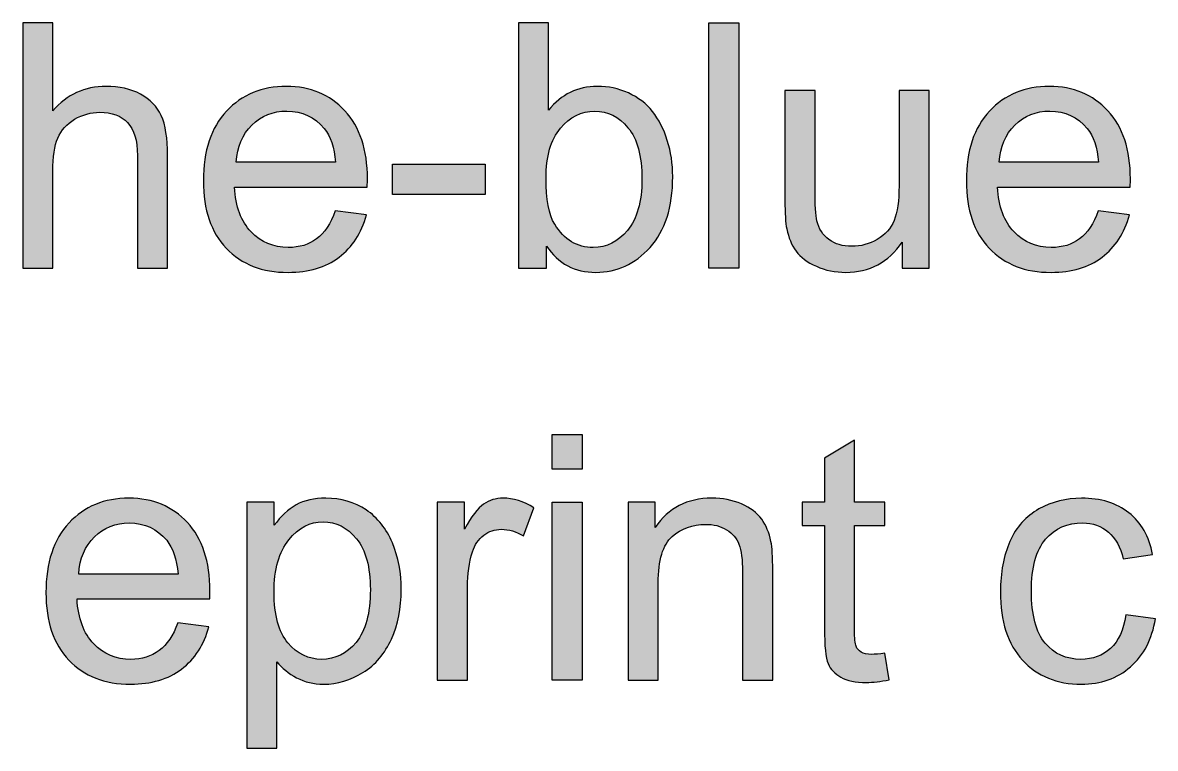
# Model space of a CAD drawing. Extents: x 65 to 355, y 40 to 244.
# Drawn here: x 255.87 to 266.35, y 40.79 to 47.5 of the extents above; entities that cross this region are included whole.
import ezdxf

# ---------------------------------------------------------------- set-up
doc = ezdxf.new("R2010")
doc.units = 0
doc.header["$MEASUREMENT"] = 0
doc.layers.add('COPYRIGHT_NOTICE', color=7, linetype='CONTINUOUS')

# ---------------------------------------------------------------- blocks, each defined once
blk = doc.blocks.new('BLOCK_8')
at = {"layer": 'COPYRIGHT_NOTICE'}
h = blk.add_hatch(color=7, dxfattribs=at)
h.dxf.hatch_style = 2
edge = h.paths.add_edge_path()
edge.add_spline(control_points=[(255.873, 45.23), (255.873, 45.23), (255.873, 47.502), (255.873, 47.502), (255.873, 47.502), (256.152, 47.502), (256.152, 47.502), (256.152, 47.502), (256.152, 46.687), (256.152, 46.687), (256.282, 46.838), (256.446, 46.913), (256.644, 46.913), (256.766, 46.913), (256.873, 46.889), (256.962, 46.841), (257.052, 46.793), (257.117, 46.727), (257.155, 46.642), (257.194, 46.557), (257.214, 46.434), (257.214, 46.273), (257.214, 46.273), (257.214, 45.23), (257.214, 45.23), (257.214, 45.23), (256.935, 45.23), (256.935, 45.23), (256.935, 45.23), (256.935, 46.273), (256.935, 46.273), (256.935, 46.413), (256.904, 46.514), (256.844, 46.578), (256.783, 46.641), (256.698, 46.673), (256.587, 46.673), (256.505, 46.673), (256.427, 46.651), (256.354, 46.609), (256.281, 46.566), (256.229, 46.507), (256.198, 46.434), (256.167, 46.361), (256.152, 46.259), (256.152, 46.13), (256.152, 46.13), (256.152, 45.23), (256.152, 45.23), (256.152, 45.23), (255.873, 45.23), (255.873, 45.23)], knot_values=[0, 0, 0, 0, 1, 1, 1, 2, 2, 2, 3, 3, 3, 4, 4, 4, 5, 5, 5, 6, 6, 6, 7, 7, 7, 8, 8, 8, 9, 9, 9, 10, 10, 10, 11, 11, 11, 12, 12, 12, 13, 13, 13, 14, 14, 14, 15, 15, 15, 16, 16, 16, 17, 17, 17, 17], degree=3, periodic=1)
h = blk.add_hatch(color=7, dxfattribs=at)
h.dxf.hatch_style = 2
edge = h.paths.add_edge_path()
edge.add_spline(control_points=[(260.719, 45.23), (260.719, 45.23), (260.46, 45.23), (260.46, 45.23), (260.46, 45.23), (260.46, 47.502), (260.46, 47.502), (260.46, 47.502), (260.739, 47.502), (260.739, 47.502), (260.739, 47.502), (260.739, 46.692), (260.739, 46.692), (260.857, 46.839), (261.007, 46.913), (261.19, 46.913), (261.291, 46.913), (261.387, 46.893), (261.478, 46.852), (261.568, 46.811), (261.643, 46.754), (261.701, 46.68), (261.759, 46.606), (261.805, 46.517), (261.838, 46.413), (261.871, 46.308), (261.888, 46.196), (261.888, 46.078), (261.888, 45.795), (261.818, 45.577), (261.678, 45.423), (261.539, 45.269), (261.371, 45.192), (261.176, 45.192), (260.982, 45.192), (260.829, 45.273), (260.719, 45.436), (260.719, 45.436), (260.719, 45.23), (260.719, 45.23)], knot_values=[0, 0, 0, 0, 1, 1, 1, 2, 2, 2, 3, 3, 3, 4, 4, 4, 5, 5, 5, 6, 6, 6, 7, 7, 7, 8, 8, 8, 9, 9, 9, 10, 10, 10, 11, 11, 11, 12, 12, 12, 13, 13, 13, 13], degree=3, periodic=1)
edge = h.paths.add_edge_path()
edge.add_spline(control_points=[(260.716, 46.065), (260.716, 45.868), (260.742, 45.725), (260.796, 45.638), (260.884, 45.494), (261.003, 45.422), (261.153, 45.422), (261.275, 45.422), (261.38, 45.475), (261.469, 45.581), (261.558, 45.687), (261.603, 45.845), (261.603, 46.054), (261.603, 46.269), (261.56, 46.428), (261.474, 46.53), (261.389, 46.632), (261.286, 46.684), (261.165, 46.684), (261.043, 46.684), (260.938, 46.631), (260.849, 46.525), (260.76, 46.419), (260.716, 46.266), (260.716, 46.065)], knot_values=[0, 0, 0, 0, 1, 1, 1, 2, 2, 2, 3, 3, 3, 4, 4, 4, 5, 5, 5, 6, 6, 6, 7, 7, 7, 8, 8, 8, 8], degree=3, periodic=1)
h = blk.add_hatch(color=7, dxfattribs=at)
h.dxf.hatch_style = 2
h.paths.add_polyline_path([(262.221, 45.23), (262.221, 47.502), (262.5, 47.502), (262.5, 45.23)])
h = blk.add_hatch(color=7, dxfattribs=at)
h.dxf.hatch_style = 2
edge = h.paths.add_edge_path()
edge.add_spline(control_points=[(258.765, 45.76), (258.765, 45.76), (259.054, 45.724), (259.054, 45.724), (259.008, 45.556), (258.924, 45.425), (258.801, 45.332), (258.678, 45.239), (258.521, 45.192), (258.329, 45.192), (258.089, 45.192), (257.898, 45.266), (257.757, 45.415), (257.616, 45.563), (257.545, 45.771), (257.545, 46.039), (257.545, 46.316), (257.616, 46.531), (257.759, 46.684), (257.902, 46.837), (258.087, 46.913), (258.314, 46.913), (258.534, 46.913), (258.714, 46.838), (258.854, 46.688), (258.993, 46.538), (259.063, 46.328), (259.063, 46.056), (259.063, 46.039), (259.062, 46.014), (259.061, 45.981), (259.061, 45.981), (257.833, 45.981), (257.833, 45.981), (257.844, 45.8), (257.895, 45.662), (257.987, 45.566), (258.079, 45.47), (258.194, 45.422), (258.331, 45.422), (258.433, 45.422), (258.521, 45.449), (258.593, 45.502), (258.665, 45.556), (258.723, 45.642), (258.765, 45.76)], knot_values=[0, 0, 0, 0, 1, 1, 1, 2, 2, 2, 3, 3, 3, 4, 4, 4, 5, 5, 5, 6, 6, 6, 7, 7, 7, 8, 8, 8, 9, 9, 9, 10, 10, 10, 11, 11, 11, 12, 12, 12, 13, 13, 13, 14, 14, 14, 15, 15, 15, 15], degree=3, periodic=1)
edge = h.paths.add_edge_path()
edge.add_spline(control_points=[(257.849, 46.211), (257.849, 46.211), (258.768, 46.211), (258.768, 46.211), (258.756, 46.349), (258.721, 46.453), (258.663, 46.523), (258.574, 46.63), (258.459, 46.684), (258.317, 46.684), (258.189, 46.684), (258.081, 46.641), (257.994, 46.555), (257.907, 46.469), (257.858, 46.354), (257.849, 46.211)], knot_values=[0, 0, 0, 0, 1, 1, 1, 2, 2, 2, 3, 3, 3, 4, 4, 4, 5, 5, 5, 5], degree=3, periodic=1)
h = blk.add_hatch(color=7, dxfattribs=at)
h.dxf.hatch_style = 2
edge = h.paths.add_edge_path()
edge.add_spline(control_points=[(264.011, 45.23), (264.011, 45.23), (264.011, 45.471), (264.011, 45.471), (263.883, 45.285), (263.709, 45.192), (263.489, 45.192), (263.392, 45.192), (263.301, 45.211), (263.217, 45.248), (263.133, 45.285), (263.07, 45.332), (263.029, 45.388), (262.988, 45.445), (262.96, 45.514), (262.943, 45.595), (262.932, 45.65), (262.926, 45.737), (262.926, 45.856), (262.926, 45.856), (262.926, 46.876), (262.926, 46.876), (262.926, 46.876), (263.205, 46.876), (263.205, 46.876), (263.205, 46.876), (263.205, 45.963), (263.205, 45.963), (263.205, 45.817), (263.211, 45.719), (263.222, 45.669), (263.24, 45.595), (263.277, 45.537), (263.334, 45.496), (263.391, 45.454), (263.461, 45.433), (263.545, 45.433), (263.628, 45.433), (263.707, 45.454), (263.78, 45.497), (263.854, 45.54), (263.906, 45.598), (263.936, 45.672), (263.967, 45.746), (263.982, 45.853), (263.982, 45.994), (263.982, 45.994), (263.982, 46.876), (263.982, 46.876), (263.982, 46.876), (264.261, 46.876), (264.261, 46.876), (264.261, 46.876), (264.261, 45.23), (264.261, 45.23), (264.261, 45.23), (264.011, 45.23), (264.011, 45.23)], knot_values=[0, 0, 0, 0, 1, 1, 1, 2, 2, 2, 3, 3, 3, 4, 4, 4, 5, 5, 5, 6, 6, 6, 7, 7, 7, 8, 8, 8, 9, 9, 9, 10, 10, 10, 11, 11, 11, 12, 12, 12, 13, 13, 13, 14, 14, 14, 15, 15, 15, 16, 16, 16, 17, 17, 17, 18, 18, 18, 19, 19, 19, 19], degree=3, periodic=1)
h = blk.add_hatch(color=7, dxfattribs=at)
h.dxf.hatch_style = 2
edge = h.paths.add_edge_path()
edge.add_spline(control_points=[(265.825, 45.76), (265.825, 45.76), (266.114, 45.724), (266.114, 45.724), (266.068, 45.556), (265.984, 45.425), (265.861, 45.332), (265.738, 45.239), (265.581, 45.192), (265.389, 45.192), (265.149, 45.192), (264.958, 45.266), (264.817, 45.415), (264.676, 45.563), (264.605, 45.771), (264.605, 46.039), (264.605, 46.316), (264.676, 46.531), (264.819, 46.684), (264.962, 46.837), (265.147, 46.913), (265.374, 46.913), (265.594, 46.913), (265.774, 46.838), (265.914, 46.688), (266.053, 46.538), (266.123, 46.328), (266.123, 46.056), (266.123, 46.039), (266.122, 46.014), (266.121, 45.981), (266.121, 45.981), (264.893, 45.981), (264.893, 45.981), (264.904, 45.8), (264.955, 45.662), (265.047, 45.566), (265.139, 45.47), (265.254, 45.422), (265.391, 45.422), (265.494, 45.422), (265.581, 45.449), (265.653, 45.502), (265.725, 45.556), (265.783, 45.642), (265.825, 45.76)], knot_values=[0, 0, 0, 0, 1, 1, 1, 2, 2, 2, 3, 3, 3, 4, 4, 4, 5, 5, 5, 6, 6, 6, 7, 7, 7, 8, 8, 8, 9, 9, 9, 10, 10, 10, 11, 11, 11, 12, 12, 12, 13, 13, 13, 14, 14, 14, 15, 15, 15, 15], degree=3, periodic=1)
edge = h.paths.add_edge_path()
edge.add_spline(control_points=[(264.909, 46.211), (264.909, 46.211), (265.828, 46.211), (265.828, 46.211), (265.816, 46.349), (265.781, 46.453), (265.723, 46.523), (265.634, 46.63), (265.519, 46.684), (265.377, 46.684), (265.249, 46.684), (265.141, 46.641), (265.054, 46.555), (264.967, 46.469), (264.918, 46.354), (264.909, 46.211)], knot_values=[0, 0, 0, 0, 1, 1, 1, 2, 2, 2, 3, 3, 3, 4, 4, 4, 5, 5, 5, 5], degree=3, periodic=1)
h = blk.add_hatch(color=7, dxfattribs=at)
h.dxf.hatch_style = 2
h.paths.add_polyline_path([(259.295, 45.912), (259.295, 46.192), (260.153, 46.192), (260.153, 45.912)])
h = blk.add_hatch(color=7, dxfattribs=at)
h.dxf.hatch_style = 2
h.paths.add_polyline_path([(260.771, 43.372), (260.771, 43.692), (261.05, 43.692), (261.05, 43.372)])
h.paths.add_polyline_path([(260.771, 41.42), (260.771, 43.066), (261.05, 43.066), (261.05, 41.42)])
h = blk.add_hatch(color=7, dxfattribs=at)
h.dxf.hatch_style = 2
edge = h.paths.add_edge_path()
edge.add_spline(control_points=[(263.85, 41.669), (263.85, 41.669), (263.891, 41.423), (263.891, 41.423), (263.812, 41.406), (263.742, 41.398), (263.68, 41.398), (263.578, 41.398), (263.5, 41.414), (263.444, 41.446), (263.388, 41.478), (263.349, 41.52), (263.326, 41.572), (263.303, 41.625), (263.292, 41.735), (263.292, 41.902), (263.292, 41.902), (263.292, 42.849), (263.292, 42.849), (263.292, 42.849), (263.087, 42.849), (263.087, 42.849), (263.087, 42.849), (263.087, 43.066), (263.087, 43.066), (263.087, 43.066), (263.292, 43.066), (263.292, 43.066), (263.292, 43.066), (263.292, 43.474), (263.292, 43.474), (263.292, 43.474), (263.57, 43.641), (263.57, 43.641), (263.57, 43.641), (263.57, 43.066), (263.57, 43.066), (263.57, 43.066), (263.85, 43.066), (263.85, 43.066), (263.85, 43.066), (263.85, 42.849), (263.85, 42.849), (263.85, 42.849), (263.57, 42.849), (263.57, 42.849), (263.57, 42.849), (263.57, 41.886), (263.57, 41.886), (263.57, 41.807), (263.575, 41.756), (263.584, 41.733), (263.594, 41.71), (263.61, 41.692), (263.632, 41.679), (263.655, 41.665), (263.686, 41.658), (263.728, 41.658), (263.759, 41.658), (263.8, 41.662), (263.85, 41.669)], knot_values=[0, 0, 0, 0, 1, 1, 1, 2, 2, 2, 3, 3, 3, 4, 4, 4, 5, 5, 5, 6, 6, 6, 7, 7, 7, 8, 8, 8, 9, 9, 9, 10, 10, 10, 11, 11, 11, 12, 12, 12, 13, 13, 13, 14, 14, 14, 15, 15, 15, 16, 16, 16, 17, 17, 17, 18, 18, 18, 19, 19, 19, 20, 20, 20, 20], degree=3, periodic=1)
h = blk.add_hatch(color=7, dxfattribs=at)
h.dxf.hatch_style = 2
edge = h.paths.add_edge_path()
edge.add_spline(control_points=[(257.308, 41.95), (257.308, 41.95), (257.596, 41.914), (257.596, 41.914), (257.551, 41.746), (257.466, 41.615), (257.343, 41.522), (257.22, 41.429), (257.063, 41.382), (256.872, 41.382), (256.631, 41.382), (256.441, 41.457), (256.3, 41.605), (256.158, 41.753), (256.088, 41.961), (256.088, 42.229), (256.088, 42.506), (256.159, 42.721), (256.302, 42.874), (256.444, 43.027), (256.629, 43.103), (256.857, 43.103), (257.077, 43.103), (257.257, 43.028), (257.397, 42.878), (257.536, 42.728), (257.606, 42.518), (257.606, 42.246), (257.606, 42.229), (257.605, 42.204), (257.604, 42.171), (257.604, 42.171), (256.376, 42.171), (256.376, 42.171), (256.386, 41.991), (256.438, 41.852), (256.53, 41.756), (256.622, 41.66), (256.736, 41.612), (256.874, 41.612), (256.976, 41.612), (257.063, 41.639), (257.136, 41.693), (257.208, 41.746), (257.266, 41.832), (257.308, 41.95)], knot_values=[0, 0, 0, 0, 1, 1, 1, 2, 2, 2, 3, 3, 3, 4, 4, 4, 5, 5, 5, 6, 6, 6, 7, 7, 7, 8, 8, 8, 9, 9, 9, 10, 10, 10, 11, 11, 11, 12, 12, 12, 13, 13, 13, 14, 14, 14, 15, 15, 15, 15], degree=3, periodic=1)
edge = h.paths.add_edge_path()
edge.add_spline(control_points=[(256.392, 42.401), (256.392, 42.401), (257.311, 42.401), (257.311, 42.401), (257.299, 42.539), (257.264, 42.643), (257.206, 42.713), (257.117, 42.82), (257.001, 42.874), (256.86, 42.874), (256.732, 42.874), (256.624, 42.831), (256.537, 42.745), (256.449, 42.659), (256.401, 42.545), (256.392, 42.401)], knot_values=[0, 0, 0, 0, 1, 1, 1, 2, 2, 2, 3, 3, 3, 4, 4, 4, 5, 5, 5, 5], degree=3, periodic=1)
h = blk.add_hatch(color=7, dxfattribs=at)
h.dxf.hatch_style = 2
edge = h.paths.add_edge_path()
edge.add_spline(control_points=[(257.947, 40.789), (257.947, 40.789), (257.947, 43.066), (257.947, 43.066), (257.947, 43.066), (258.201, 43.066), (258.201, 43.066), (258.201, 43.066), (258.201, 42.852), (258.201, 42.852), (258.261, 42.936), (258.328, 42.999), (258.404, 43.041), (258.479, 43.082), (258.571, 43.103), (258.678, 43.103), (258.819, 43.103), (258.943, 43.067), (259.051, 42.995), (259.158, 42.922), (259.239, 42.82), (259.294, 42.689), (259.349, 42.557), (259.376, 42.412), (259.376, 42.255), (259.376, 42.087), (259.346, 41.935), (259.285, 41.8), (259.225, 41.665), (259.137, 41.562), (259.022, 41.49), (258.907, 41.418), (258.785, 41.382), (258.658, 41.382), (258.565, 41.382), (258.482, 41.402), (258.408, 41.441), (258.334, 41.481), (258.273, 41.53), (258.226, 41.59), (258.226, 41.59), (258.226, 40.789), (258.226, 40.789), (258.226, 40.789), (257.947, 40.789), (257.947, 40.789)], knot_values=[0, 0, 0, 0, 1, 1, 1, 2, 2, 2, 3, 3, 3, 4, 4, 4, 5, 5, 5, 6, 6, 6, 7, 7, 7, 8, 8, 8, 9, 9, 9, 10, 10, 10, 11, 11, 11, 12, 12, 12, 13, 13, 13, 14, 14, 14, 15, 15, 15, 15], degree=3, periodic=1)
edge = h.paths.add_edge_path()
edge.add_spline(control_points=[(258.199, 42.233), (258.199, 42.022), (258.242, 41.865), (258.328, 41.764), (258.414, 41.663), (258.518, 41.612), (258.64, 41.612), (258.764, 41.612), (258.87, 41.664), (258.958, 41.769), (259.046, 41.874), (259.09, 42.037), (259.09, 42.257), (259.09, 42.467), (259.047, 42.624), (258.961, 42.728), (258.875, 42.833), (258.772, 42.885), (258.652, 42.885), (258.533, 42.885), (258.428, 42.829), (258.336, 42.718), (258.245, 42.607), (258.199, 42.445), (258.199, 42.233)], knot_values=[0, 0, 0, 0, 1, 1, 1, 2, 2, 2, 3, 3, 3, 4, 4, 4, 5, 5, 5, 6, 6, 6, 7, 7, 7, 8, 8, 8, 8], degree=3, periodic=1)
h = blk.add_hatch(color=7, dxfattribs=at)
h.dxf.hatch_style = 2
edge = h.paths.add_edge_path()
edge.add_spline(control_points=[(259.709, 41.42), (259.709, 41.42), (259.709, 43.066), (259.709, 43.066), (259.709, 43.066), (259.961, 43.066), (259.961, 43.066), (259.961, 43.066), (259.961, 42.816), (259.961, 42.816), (260.024, 42.933), (260.084, 43.01), (260.138, 43.048), (260.192, 43.085), (260.252, 43.103), (260.317, 43.103), (260.411, 43.103), (260.507, 43.073), (260.604, 43.013), (260.604, 43.013), (260.508, 42.754), (260.508, 42.754), (260.44, 42.795), (260.371, 42.815), (260.303, 42.815), (260.242, 42.815), (260.187, 42.797), (260.139, 42.76), (260.09, 42.723), (260.055, 42.672), (260.035, 42.607), (260.004, 42.508), (259.988, 42.399), (259.988, 42.282), (259.988, 42.282), (259.988, 41.42), (259.988, 41.42), (259.988, 41.42), (259.709, 41.42), (259.709, 41.42)], knot_values=[0, 0, 0, 0, 1, 1, 1, 2, 2, 2, 3, 3, 3, 4, 4, 4, 5, 5, 5, 6, 6, 6, 7, 7, 7, 8, 8, 8, 9, 9, 9, 10, 10, 10, 11, 11, 11, 12, 12, 12, 13, 13, 13, 13], degree=3, periodic=1)
h = blk.add_hatch(color=7, dxfattribs=at)
h.dxf.hatch_style = 2
edge = h.paths.add_edge_path()
edge.add_spline(control_points=[(261.475, 41.42), (261.475, 41.42), (261.475, 43.066), (261.475, 43.066), (261.475, 43.066), (261.726, 43.066), (261.726, 43.066), (261.726, 43.066), (261.726, 42.832), (261.726, 42.832), (261.847, 43.013), (262.022, 43.103), (262.25, 43.103), (262.35, 43.103), (262.44, 43.085), (262.524, 43.05), (262.607, 43.014), (262.669, 42.967), (262.711, 42.909), (262.752, 42.851), (262.781, 42.783), (262.797, 42.703), (262.808, 42.652), (262.813, 42.561), (262.813, 42.432), (262.813, 42.432), (262.813, 41.42), (262.813, 41.42), (262.813, 41.42), (262.534, 41.42), (262.534, 41.42), (262.534, 41.42), (262.534, 42.421), (262.534, 42.421), (262.534, 42.535), (262.523, 42.62), (262.501, 42.676), (262.48, 42.733), (262.441, 42.777), (262.386, 42.811), (262.331, 42.845), (262.265, 42.861), (262.191, 42.861), (262.072, 42.861), (261.97, 42.824), (261.883, 42.748), (261.797, 42.673), (261.754, 42.53), (261.754, 42.319), (261.754, 42.319), (261.754, 41.42), (261.754, 41.42), (261.754, 41.42), (261.475, 41.42), (261.475, 41.42)], knot_values=[0, 0, 0, 0, 1, 1, 1, 2, 2, 2, 3, 3, 3, 4, 4, 4, 5, 5, 5, 6, 6, 6, 7, 7, 7, 8, 8, 8, 9, 9, 9, 10, 10, 10, 11, 11, 11, 12, 12, 12, 13, 13, 13, 14, 14, 14, 15, 15, 15, 16, 16, 16, 17, 17, 17, 18, 18, 18, 18], degree=3, periodic=1)
h = blk.add_hatch(color=7, dxfattribs=at)
h.dxf.hatch_style = 2
edge = h.paths.add_edge_path()
edge.add_spline(control_points=[(266.08, 42.023), (266.08, 42.023), (266.354, 41.987), (266.354, 41.987), (266.324, 41.798), (266.247, 41.65), (266.124, 41.543), (266, 41.436), (265.849, 41.382), (265.669, 41.382), (265.443, 41.382), (265.262, 41.456), (265.125, 41.603), (264.988, 41.751), (264.92, 41.962), (264.92, 42.237), (264.92, 42.414), (264.95, 42.57), (265.008, 42.703), (265.067, 42.837), (265.157, 42.937), (265.277, 43.003), (265.398, 43.07), (265.529, 43.103), (265.67, 43.103), (265.849, 43.103), (265.995, 43.058), (266.109, 42.968), (266.223, 42.877), (266.296, 42.749), (266.328, 42.582), (266.328, 42.582), (266.056, 42.541), (266.056, 42.541), (266.03, 42.651), (265.985, 42.734), (265.919, 42.79), (265.854, 42.846), (265.774, 42.874), (265.681, 42.874), (265.54, 42.874), (265.426, 42.824), (265.338, 42.723), (265.251, 42.622), (265.207, 42.463), (265.207, 42.244), (265.207, 42.023), (265.249, 41.862), (265.334, 41.762), (265.418, 41.662), (265.529, 41.612), (265.665, 41.612), (265.775, 41.612), (265.867, 41.645), (265.94, 41.713), (266.013, 41.78), (266.06, 41.883), (266.08, 42.023)], knot_values=[0, 0, 0, 0, 1, 1, 1, 2, 2, 2, 3, 3, 3, 4, 4, 4, 5, 5, 5, 6, 6, 6, 7, 7, 7, 8, 8, 8, 9, 9, 9, 10, 10, 10, 11, 11, 11, 12, 12, 12, 13, 13, 13, 14, 14, 14, 15, 15, 15, 16, 16, 16, 17, 17, 17, 18, 18, 18, 19, 19, 19, 19], degree=3, periodic=1)
for points in [[(262.221, 45.23), (262.221, 47.502), (262.5, 47.502), (262.5, 45.23), (262.221, 45.23)], [(259.295, 45.912), (259.295, 46.192), (260.153, 46.192), (260.153, 45.912), (259.295, 45.912)], [(260.771, 43.372), (260.771, 43.692), (261.05, 43.692), (261.05, 43.372), (260.771, 43.372)], [(260.771, 41.42), (260.771, 43.066), (261.05, 43.066), (261.05, 41.42), (260.771, 41.42)]]:
    blk.add_lwpolyline(points, dxfattribs=at)
for points, knots in [([(255.873, 45.23), (255.873, 45.23), (255.873, 47.502), (255.873, 47.502), (255.873, 47.502), (256.152, 47.502), (256.152, 47.502), (256.152, 47.502), (256.152, 46.687), (256.152, 46.687), (256.282, 46.838), (256.446, 46.913), (256.644, 46.913), (256.766, 46.913), (256.873, 46.889), (256.962, 46.841), (257.052, 46.793), (257.117, 46.727), (257.155, 46.642), (257.194, 46.557), (257.214, 46.434), (257.214, 46.273), (257.214, 46.273), (257.214, 45.23), (257.214, 45.23), (257.214, 45.23), (256.935, 45.23), (256.935, 45.23), (256.935, 45.23), (256.935, 46.273), (256.935, 46.273), (256.935, 46.413), (256.904, 46.514), (256.844, 46.578), (256.783, 46.641), (256.698, 46.673), (256.587, 46.673), (256.505, 46.673), (256.427, 46.651), (256.354, 46.609), (256.281, 46.566), (256.229, 46.507), (256.198, 46.434), (256.167, 46.361), (256.152, 46.259), (256.152, 46.13), (256.152, 46.13), (256.152, 45.23), (256.152, 45.23), (256.152, 45.23), (255.873, 45.23), (255.873, 45.23)], [0, 0, 0, 0, 1, 1, 1, 2, 2, 2, 3, 3, 3, 4, 4, 4, 5, 5, 5, 6, 6, 6, 7, 7, 7, 8, 8, 8, 9, 9, 9, 10, 10, 10, 11, 11, 11, 12, 12, 12, 13, 13, 13, 14, 14, 14, 15, 15, 15, 16, 16, 16, 17, 17, 17, 17]), ([(260.719, 45.23), (260.719, 45.23), (260.46, 45.23), (260.46, 45.23), (260.46, 45.23), (260.46, 47.502), (260.46, 47.502), (260.46, 47.502), (260.739, 47.502), (260.739, 47.502), (260.739, 47.502), (260.739, 46.692), (260.739, 46.692), (260.857, 46.839), (261.007, 46.913), (261.19, 46.913), (261.291, 46.913), (261.387, 46.893), (261.478, 46.852), (261.568, 46.811), (261.643, 46.754), (261.701, 46.68), (261.759, 46.606), (261.805, 46.517), (261.838, 46.413), (261.871, 46.308), (261.888, 46.196), (261.888, 46.078), (261.888, 45.795), (261.818, 45.577), (261.678, 45.423), (261.539, 45.269), (261.371, 45.192), (261.176, 45.192), (260.982, 45.192), (260.829, 45.273), (260.719, 45.436), (260.719, 45.436), (260.719, 45.23), (260.719, 45.23)], [0, 0, 0, 0, 1, 1, 1, 2, 2, 2, 3, 3, 3, 4, 4, 4, 5, 5, 5, 6, 6, 6, 7, 7, 7, 8, 8, 8, 9, 9, 9, 10, 10, 10, 11, 11, 11, 12, 12, 12, 13, 13, 13, 13]), ([(258.765, 45.76), (258.765, 45.76), (259.054, 45.724), (259.054, 45.724), (259.008, 45.556), (258.924, 45.425), (258.801, 45.332), (258.678, 45.239), (258.521, 45.192), (258.329, 45.192), (258.089, 45.192), (257.898, 45.266), (257.757, 45.415), (257.616, 45.563), (257.545, 45.771), (257.545, 46.039), (257.545, 46.316), (257.616, 46.531), (257.759, 46.684), (257.902, 46.837), (258.087, 46.913), (258.314, 46.913), (258.534, 46.913), (258.714, 46.838), (258.854, 46.688), (258.993, 46.538), (259.063, 46.328), (259.063, 46.056), (259.063, 46.039), (259.062, 46.014), (259.061, 45.981), (259.061, 45.981), (257.833, 45.981), (257.833, 45.981), (257.844, 45.8), (257.895, 45.662), (257.987, 45.566), (258.079, 45.47), (258.194, 45.422), (258.331, 45.422), (258.433, 45.422), (258.521, 45.449), (258.593, 45.502), (258.665, 45.556), (258.723, 45.642), (258.765, 45.76)], [0, 0, 0, 0, 1, 1, 1, 2, 2, 2, 3, 3, 3, 4, 4, 4, 5, 5, 5, 6, 6, 6, 7, 7, 7, 8, 8, 8, 9, 9, 9, 10, 10, 10, 11, 11, 11, 12, 12, 12, 13, 13, 13, 14, 14, 14, 15, 15, 15, 15]), ([(264.011, 45.23), (264.011, 45.23), (264.011, 45.471), (264.011, 45.471), (263.883, 45.285), (263.709, 45.192), (263.489, 45.192), (263.392, 45.192), (263.301, 45.211), (263.217, 45.248), (263.133, 45.285), (263.07, 45.332), (263.029, 45.388), (262.988, 45.445), (262.96, 45.514), (262.943, 45.595), (262.932, 45.65), (262.926, 45.737), (262.926, 45.856), (262.926, 45.856), (262.926, 46.876), (262.926, 46.876), (262.926, 46.876), (263.205, 46.876), (263.205, 46.876), (263.205, 46.876), (263.205, 45.963), (263.205, 45.963), (263.205, 45.817), (263.211, 45.719), (263.222, 45.669), (263.24, 45.595), (263.277, 45.537), (263.334, 45.496), (263.391, 45.454), (263.461, 45.433), (263.545, 45.433), (263.628, 45.433), (263.707, 45.454), (263.78, 45.497), (263.854, 45.54), (263.906, 45.598), (263.936, 45.672), (263.967, 45.746), (263.982, 45.853), (263.982, 45.994), (263.982, 45.994), (263.982, 46.876), (263.982, 46.876), (263.982, 46.876), (264.261, 46.876), (264.261, 46.876), (264.261, 46.876), (264.261, 45.23), (264.261, 45.23), (264.261, 45.23), (264.011, 45.23), (264.011, 45.23)], [0, 0, 0, 0, 1, 1, 1, 2, 2, 2, 3, 3, 3, 4, 4, 4, 5, 5, 5, 6, 6, 6, 7, 7, 7, 8, 8, 8, 9, 9, 9, 10, 10, 10, 11, 11, 11, 12, 12, 12, 13, 13, 13, 14, 14, 14, 15, 15, 15, 16, 16, 16, 17, 17, 17, 18, 18, 18, 19, 19, 19, 19]), ([(265.825, 45.76), (265.825, 45.76), (266.114, 45.724), (266.114, 45.724), (266.068, 45.556), (265.984, 45.425), (265.861, 45.332), (265.738, 45.239), (265.581, 45.192), (265.389, 45.192), (265.149, 45.192), (264.958, 45.266), (264.817, 45.415), (264.676, 45.563), (264.605, 45.771), (264.605, 46.039), (264.605, 46.316), (264.676, 46.531), (264.819, 46.684), (264.962, 46.837), (265.147, 46.913), (265.374, 46.913), (265.594, 46.913), (265.774, 46.838), (265.914, 46.688), (266.053, 46.538), (266.123, 46.328), (266.123, 46.056), (266.123, 46.039), (266.122, 46.014), (266.121, 45.981), (266.121, 45.981), (264.893, 45.981), (264.893, 45.981), (264.904, 45.8), (264.955, 45.662), (265.047, 45.566), (265.139, 45.47), (265.254, 45.422), (265.391, 45.422), (265.494, 45.422), (265.581, 45.449), (265.653, 45.502), (265.725, 45.556), (265.783, 45.642), (265.825, 45.76)], [0, 0, 0, 0, 1, 1, 1, 2, 2, 2, 3, 3, 3, 4, 4, 4, 5, 5, 5, 6, 6, 6, 7, 7, 7, 8, 8, 8, 9, 9, 9, 10, 10, 10, 11, 11, 11, 12, 12, 12, 13, 13, 13, 14, 14, 14, 15, 15, 15, 15]), ([(257.849, 46.211), (257.849, 46.211), (258.768, 46.211), (258.768, 46.211), (258.756, 46.349), (258.721, 46.453), (258.663, 46.523), (258.574, 46.63), (258.459, 46.684), (258.317, 46.684), (258.189, 46.684), (258.081, 46.641), (257.994, 46.555), (257.907, 46.469), (257.858, 46.354), (257.849, 46.211)], [0, 0, 0, 0, 1, 1, 1, 2, 2, 2, 3, 3, 3, 4, 4, 4, 5, 5, 5, 5]), ([(260.716, 46.065), (260.716, 45.868), (260.742, 45.725), (260.796, 45.638), (260.884, 45.494), (261.003, 45.422), (261.153, 45.422), (261.275, 45.422), (261.38, 45.475), (261.469, 45.581), (261.558, 45.687), (261.603, 45.845), (261.603, 46.054), (261.603, 46.269), (261.56, 46.428), (261.474, 46.53), (261.389, 46.632), (261.286, 46.684), (261.165, 46.684), (261.043, 46.684), (260.938, 46.631), (260.849, 46.525), (260.76, 46.419), (260.716, 46.266), (260.716, 46.065)], [0, 0, 0, 0, 1, 1, 1, 2, 2, 2, 3, 3, 3, 4, 4, 4, 5, 5, 5, 6, 6, 6, 7, 7, 7, 8, 8, 8, 8]), ([(264.909, 46.211), (264.909, 46.211), (265.828, 46.211), (265.828, 46.211), (265.816, 46.349), (265.781, 46.453), (265.723, 46.523), (265.634, 46.63), (265.519, 46.684), (265.377, 46.684), (265.249, 46.684), (265.141, 46.641), (265.054, 46.555), (264.967, 46.469), (264.918, 46.354), (264.909, 46.211)], [0, 0, 0, 0, 1, 1, 1, 2, 2, 2, 3, 3, 3, 4, 4, 4, 5, 5, 5, 5]), ([(263.85, 41.669), (263.85, 41.669), (263.891, 41.423), (263.891, 41.423), (263.812, 41.406), (263.742, 41.398), (263.68, 41.398), (263.578, 41.398), (263.5, 41.414), (263.444, 41.446), (263.388, 41.478), (263.349, 41.52), (263.326, 41.572), (263.303, 41.625), (263.292, 41.735), (263.292, 41.902), (263.292, 41.902), (263.292, 42.849), (263.292, 42.849), (263.292, 42.849), (263.087, 42.849), (263.087, 42.849), (263.087, 42.849), (263.087, 43.066), (263.087, 43.066), (263.087, 43.066), (263.292, 43.066), (263.292, 43.066), (263.292, 43.066), (263.292, 43.474), (263.292, 43.474), (263.292, 43.474), (263.57, 43.641), (263.57, 43.641), (263.57, 43.641), (263.57, 43.066), (263.57, 43.066), (263.57, 43.066), (263.85, 43.066), (263.85, 43.066), (263.85, 43.066), (263.85, 42.849), (263.85, 42.849), (263.85, 42.849), (263.57, 42.849), (263.57, 42.849), (263.57, 42.849), (263.57, 41.886), (263.57, 41.886), (263.57, 41.807), (263.575, 41.756), (263.584, 41.733), (263.594, 41.71), (263.61, 41.692), (263.632, 41.679), (263.655, 41.665), (263.686, 41.658), (263.728, 41.658), (263.759, 41.658), (263.8, 41.662), (263.85, 41.669)], [0, 0, 0, 0, 1, 1, 1, 2, 2, 2, 3, 3, 3, 4, 4, 4, 5, 5, 5, 6, 6, 6, 7, 7, 7, 8, 8, 8, 9, 9, 9, 10, 10, 10, 11, 11, 11, 12, 12, 12, 13, 13, 13, 14, 14, 14, 15, 15, 15, 16, 16, 16, 17, 17, 17, 18, 18, 18, 19, 19, 19, 20, 20, 20, 20]), ([(257.308, 41.95), (257.308, 41.95), (257.596, 41.914), (257.596, 41.914), (257.551, 41.746), (257.466, 41.615), (257.343, 41.522), (257.22, 41.429), (257.063, 41.382), (256.872, 41.382), (256.631, 41.382), (256.441, 41.457), (256.3, 41.605), (256.158, 41.753), (256.088, 41.961), (256.088, 42.229), (256.088, 42.506), (256.159, 42.721), (256.302, 42.874), (256.444, 43.027), (256.629, 43.103), (256.857, 43.103), (257.077, 43.103), (257.257, 43.028), (257.397, 42.878), (257.536, 42.728), (257.606, 42.518), (257.606, 42.246), (257.606, 42.229), (257.605, 42.204), (257.604, 42.171), (257.604, 42.171), (256.376, 42.171), (256.376, 42.171), (256.386, 41.991), (256.438, 41.852), (256.53, 41.756), (256.622, 41.66), (256.736, 41.612), (256.874, 41.612), (256.976, 41.612), (257.063, 41.639), (257.136, 41.693), (257.208, 41.746), (257.266, 41.832), (257.308, 41.95)], [0, 0, 0, 0, 1, 1, 1, 2, 2, 2, 3, 3, 3, 4, 4, 4, 5, 5, 5, 6, 6, 6, 7, 7, 7, 8, 8, 8, 9, 9, 9, 10, 10, 10, 11, 11, 11, 12, 12, 12, 13, 13, 13, 14, 14, 14, 15, 15, 15, 15]), ([(257.947, 40.789), (257.947, 40.789), (257.947, 43.066), (257.947, 43.066), (257.947, 43.066), (258.201, 43.066), (258.201, 43.066), (258.201, 43.066), (258.201, 42.852), (258.201, 42.852), (258.261, 42.936), (258.328, 42.999), (258.404, 43.041), (258.479, 43.082), (258.571, 43.103), (258.678, 43.103), (258.819, 43.103), (258.943, 43.067), (259.051, 42.995), (259.158, 42.922), (259.239, 42.82), (259.294, 42.689), (259.349, 42.557), (259.376, 42.412), (259.376, 42.255), (259.376, 42.087), (259.346, 41.935), (259.285, 41.8), (259.225, 41.665), (259.137, 41.562), (259.022, 41.49), (258.907, 41.418), (258.785, 41.382), (258.658, 41.382), (258.565, 41.382), (258.482, 41.402), (258.408, 41.441), (258.334, 41.481), (258.273, 41.53), (258.226, 41.59), (258.226, 41.59), (258.226, 40.789), (258.226, 40.789), (258.226, 40.789), (257.947, 40.789), (257.947, 40.789)], [0, 0, 0, 0, 1, 1, 1, 2, 2, 2, 3, 3, 3, 4, 4, 4, 5, 5, 5, 6, 6, 6, 7, 7, 7, 8, 8, 8, 9, 9, 9, 10, 10, 10, 11, 11, 11, 12, 12, 12, 13, 13, 13, 14, 14, 14, 15, 15, 15, 15]), ([(259.709, 41.42), (259.709, 41.42), (259.709, 43.066), (259.709, 43.066), (259.709, 43.066), (259.961, 43.066), (259.961, 43.066), (259.961, 43.066), (259.961, 42.816), (259.961, 42.816), (260.024, 42.933), (260.084, 43.01), (260.138, 43.048), (260.192, 43.085), (260.252, 43.103), (260.317, 43.103), (260.411, 43.103), (260.507, 43.073), (260.604, 43.013), (260.604, 43.013), (260.508, 42.754), (260.508, 42.754), (260.44, 42.795), (260.371, 42.815), (260.303, 42.815), (260.242, 42.815), (260.187, 42.797), (260.139, 42.76), (260.09, 42.723), (260.055, 42.672), (260.035, 42.607), (260.004, 42.508), (259.988, 42.399), (259.988, 42.282), (259.988, 42.282), (259.988, 41.42), (259.988, 41.42), (259.988, 41.42), (259.709, 41.42), (259.709, 41.42)], [0, 0, 0, 0, 1, 1, 1, 2, 2, 2, 3, 3, 3, 4, 4, 4, 5, 5, 5, 6, 6, 6, 7, 7, 7, 8, 8, 8, 9, 9, 9, 10, 10, 10, 11, 11, 11, 12, 12, 12, 13, 13, 13, 13]), ([(261.475, 41.42), (261.475, 41.42), (261.475, 43.066), (261.475, 43.066), (261.475, 43.066), (261.726, 43.066), (261.726, 43.066), (261.726, 43.066), (261.726, 42.832), (261.726, 42.832), (261.847, 43.013), (262.022, 43.103), (262.25, 43.103), (262.35, 43.103), (262.44, 43.085), (262.524, 43.05), (262.607, 43.014), (262.669, 42.967), (262.711, 42.909), (262.752, 42.851), (262.781, 42.783), (262.797, 42.703), (262.808, 42.652), (262.813, 42.561), (262.813, 42.432), (262.813, 42.432), (262.813, 41.42), (262.813, 41.42), (262.813, 41.42), (262.534, 41.42), (262.534, 41.42), (262.534, 41.42), (262.534, 42.421), (262.534, 42.421), (262.534, 42.535), (262.523, 42.62), (262.501, 42.676), (262.48, 42.733), (262.441, 42.777), (262.386, 42.811), (262.331, 42.845), (262.265, 42.861), (262.191, 42.861), (262.072, 42.861), (261.97, 42.824), (261.883, 42.748), (261.797, 42.673), (261.754, 42.53), (261.754, 42.319), (261.754, 42.319), (261.754, 41.42), (261.754, 41.42), (261.754, 41.42), (261.475, 41.42), (261.475, 41.42)], [0, 0, 0, 0, 1, 1, 1, 2, 2, 2, 3, 3, 3, 4, 4, 4, 5, 5, 5, 6, 6, 6, 7, 7, 7, 8, 8, 8, 9, 9, 9, 10, 10, 10, 11, 11, 11, 12, 12, 12, 13, 13, 13, 14, 14, 14, 15, 15, 15, 16, 16, 16, 17, 17, 17, 18, 18, 18, 18]), ([(266.08, 42.023), (266.08, 42.023), (266.354, 41.987), (266.354, 41.987), (266.324, 41.798), (266.247, 41.65), (266.124, 41.543), (266, 41.436), (265.849, 41.382), (265.669, 41.382), (265.443, 41.382), (265.262, 41.456), (265.125, 41.603), (264.988, 41.751), (264.92, 41.962), (264.92, 42.237), (264.92, 42.414), (264.95, 42.57), (265.008, 42.703), (265.067, 42.837), (265.157, 42.937), (265.277, 43.003), (265.398, 43.07), (265.529, 43.103), (265.67, 43.103), (265.849, 43.103), (265.995, 43.058), (266.109, 42.968), (266.223, 42.877), (266.296, 42.749), (266.328, 42.582), (266.328, 42.582), (266.056, 42.541), (266.056, 42.541), (266.03, 42.651), (265.985, 42.734), (265.919, 42.79), (265.854, 42.846), (265.774, 42.874), (265.681, 42.874), (265.54, 42.874), (265.426, 42.824), (265.338, 42.723), (265.251, 42.622), (265.207, 42.463), (265.207, 42.244), (265.207, 42.023), (265.249, 41.862), (265.334, 41.762), (265.418, 41.662), (265.529, 41.612), (265.665, 41.612), (265.775, 41.612), (265.867, 41.645), (265.94, 41.713), (266.013, 41.78), (266.06, 41.883), (266.08, 42.023)], [0, 0, 0, 0, 1, 1, 1, 2, 2, 2, 3, 3, 3, 4, 4, 4, 5, 5, 5, 6, 6, 6, 7, 7, 7, 8, 8, 8, 9, 9, 9, 10, 10, 10, 11, 11, 11, 12, 12, 12, 13, 13, 13, 14, 14, 14, 15, 15, 15, 16, 16, 16, 17, 17, 17, 18, 18, 18, 19, 19, 19, 19]), ([(256.392, 42.401), (256.392, 42.401), (257.311, 42.401), (257.311, 42.401), (257.299, 42.539), (257.264, 42.643), (257.206, 42.713), (257.117, 42.82), (257.001, 42.874), (256.86, 42.874), (256.732, 42.874), (256.624, 42.831), (256.537, 42.745), (256.449, 42.659), (256.401, 42.545), (256.392, 42.401)], [0, 0, 0, 0, 1, 1, 1, 2, 2, 2, 3, 3, 3, 4, 4, 4, 5, 5, 5, 5]), ([(258.199, 42.233), (258.199, 42.022), (258.242, 41.865), (258.328, 41.764), (258.414, 41.663), (258.518, 41.612), (258.64, 41.612), (258.764, 41.612), (258.87, 41.664), (258.958, 41.769), (259.046, 41.874), (259.09, 42.037), (259.09, 42.257), (259.09, 42.467), (259.047, 42.624), (258.961, 42.728), (258.875, 42.833), (258.772, 42.885), (258.652, 42.885), (258.533, 42.885), (258.428, 42.829), (258.336, 42.718), (258.245, 42.607), (258.199, 42.445), (258.199, 42.233)], [0, 0, 0, 0, 1, 1, 1, 2, 2, 2, 3, 3, 3, 4, 4, 4, 5, 5, 5, 6, 6, 6, 7, 7, 7, 8, 8, 8, 8])]:
    blk.add_open_spline(points, degree=3, knots=knots, dxfattribs=at)

msp = doc.modelspace()

# ---------------------------------------------------------------- block references
at = {"layer": 'COPYRIGHT_NOTICE'}
msp.add_blockref('BLOCK_8', (0, 0), dxfattribs=at)

doc.saveas('drawing.dxf')
